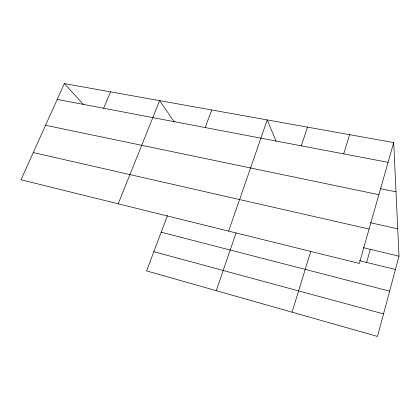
<?xml version="1.0" encoding="UTF-8"?>
<svg xmlns="http://www.w3.org/2000/svg" width="420" height="420" viewBox="0 0 420 420"><rect width="100%" height="100%" fill="white"/><g stroke="black" fill="none" stroke-linecap="round" stroke-linejoin="round"><path stroke-width="0.63" d="M393.708 142.579L359.31 263.445L21 179.76L64.349 83.57L393.708 142.579L399 256.168L377.496 336.431L146.58 270.9L167.507 215.434M366.618 262.421L370.304 249.328M343.702 153.893L349.587 134.673M292.063 312.186L310.774 251.365M301.355 145.84L307.477 127.129M216.248 290.671L236.077 232.974M228.622 231.121L267.23 119.921L276.129 141.388M205.149 127.549L211.743 109.977M118.193 203.805L159.626 100.642L174.41 122.047M103.588 108.234L110.581 91.854M57.204 99.419L388.085 162.33M380.121 188.585L396.002 191.835M45.554 125.27L378.877 194.686M370.377 222.71L397.724 228.837M33.248 152.576L369.101 229.047M363.342 247.669L399 256.168M359.63 260.704L395.43 269.504M161.175 232.213L389.624 291.16M153.83 251.68L383.528 313.913M64.349 83.57L83.701 104.795"/></g></svg>
